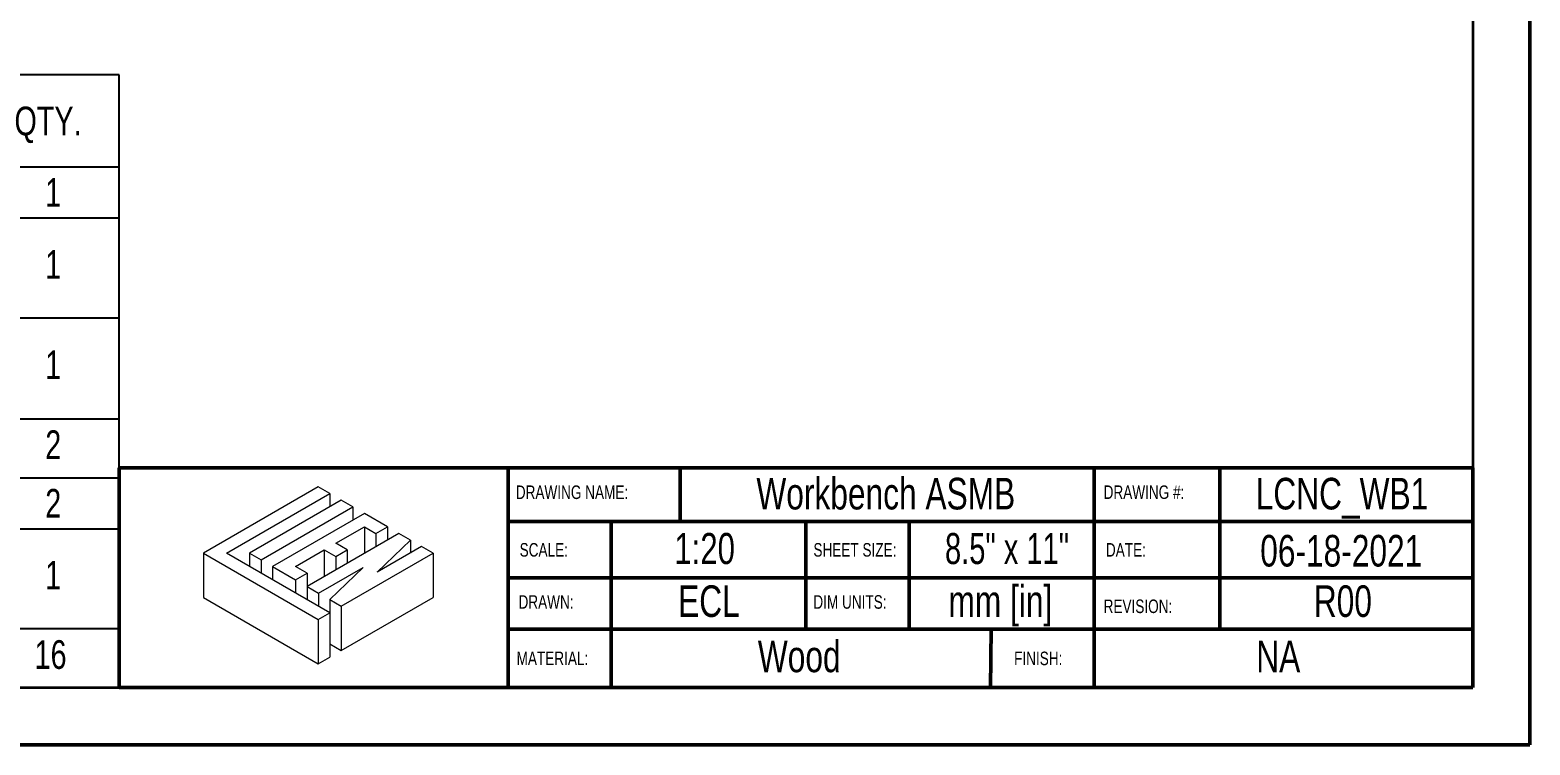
# Model space of a CAD drawing. Header units: millimetres. Extents: x 0 to 279, y 0 to 216.
# Drawn here: x 113.2 to 279.4, y 0 to 79.2 of the extents above; entities that cross this region are included whole.
import ezdxf

# ---------------------------------------------------------------- set-up
doc = ezdxf.new("R2010")
doc.units = ezdxf.units.MM
for name, color, linetype in [('PAGE_BORDER', 7, 'Continuous'), ('TITLE_BLOCK_BORDER', 7, 'Continuous'), ('TITLE_BLOCK_TEXT', 8, 'Continuous')]:
    doc.layers.add(name, color=color, linetype=linetype)
doc.styles.add('SLDTEXTSTYLE0', font='TXT', dxfattribs={"width": 0.75})
doc.styles.add('SLDTEXTSTYLE1', font='TXT', dxfattribs={"width": 0.7})

# ---------------------------------------------------------------- blocks, each defined once
blk = doc.blocks.new('Lien3D Logo')
at = {"color": 7, "linetype": 'Continuous', "lineweight": 18}
for p, q in [((10.61, 16.33), (0, 10.21)), ((2.13, 10.21), (11.67, 15.71)), ((11.67, 15.71), (10.61, 16.33)), ((11.67, 15.71), (11.67, 14.49)), ((12.73, 15.1), (4.26, 10.21)), ((5.32, 9.59), (13.8, 14.49)), ((14.86, 13.87), (6.38, 8.98)), ((13.8, 14.49), (12.73, 15.1)), ((13.8, 14.49), (13.8, 13.26)), ((16.99, 12.64), (14.86, 13.87)), ((12.22, 11.12), (14.86, 12.64)), ((14.86, 12.64), (15.93, 12.03)), ((14.86, 12.64), (14.86, 10.19)), ((15.93, 12.03), (16.99, 12.64)), ((16.99, 12.64), (16.99, 11.42)), ((18.05, 12.03), (9.57, 7.13)), ((13.28, 10.5), (12.22, 11.12)), ((15.93, 12.03), (15.93, 10.8)), ((16.04, 8.45), (19.12, 11.42)), ((19.12, 11.42), (18.05, 12.03)), ((19.12, 11.42), (19.12, 10.22)), ((0, 10.21), (0, 6.12)), ((0, 10.21), (10.61, 4.08)), ((11.67, 4.7), (2.13, 10.21)), ((4.26, 10.21), (4.26, 8.98)), ((4.26, 10.21), (5.32, 9.59)), ((8.51, 8.98), (11.15, 10.5)), ((11.15, 10.5), (12.22, 9.89)), ((11.15, 10.5), (11.15, 8.05)), ((12.22, 9.89), (13.28, 10.5)), ((12.22, 9.89), (12.22, 8.66)), ((12.73, 5.31), (21.21, 10.21)), ((13.28, 10.5), (13.28, 9.28)), ((20.15, 10.82), (16.04, 8.45)), ((21.21, 10.21), (20.15, 10.82)), ((21.21, 10.21), (21.21, 6.12)), ((5.32, 9.59), (5.32, 8.36)), ((6.38, 8.98), (8.51, 7.75)), ((6.38, 8.98), (6.38, 7.75)), ((9.57, 8.36), (8.51, 8.98)), ((8.51, 7.75), (9.57, 8.36)), ((9.57, 8.36), (9.57, 7.13)), ((10.64, 6.52), (14.75, 8.89)), ((14.75, 8.89), (11.67, 5.93)), ((8.51, 7.75), (8.51, 6.52)), ((9.57, 7.13), (10.64, 6.52)), ((9.57, 7.13), (9.57, 5.91)), ((0, 6.12), (10.61, 0)), ((10.64, 6.52), (10.64, 5.29)), ((11.67, 5.93), (12.73, 5.31)), ((11.67, 5.93), (11.67, 4.7)), ((12.73, 1.23), (21.21, 6.12)), ((10.61, 4.08), (11.67, 4.7)), ((11.67, 4.7), (11.67, 0.61)), ((12.73, 5.31), (12.73, 1.23)), ((10.61, 4.08), (10.61, 0)), ((11.67, 1.84), (12.73, 1.23)), ((10.61, 0), (11.67, 0.61))]:
    blk.add_line(p, q, dxfattribs=at)
blk = doc.blocks.new('SW_TABLEANNOTATION_0')
at = {"layer": 'TITLE_BLOCK_BORDER', "color": 0}
for p, q in [((0, 0), (0, -67.85)), ((116.68, 0), (0, 0)), ((15.5, 0), (15.5, -10.19)), ((57.98, 0), (57.98, -10.19)), ((102.66, 0), (102.66, -10.19)), ((116.68, -67.85), (116.68, 0)), ((0, -10.19), (116.68, -10.19)), ((15.5, -10.19), (15.5, -67.85)), ((57.98, -10.19), (57.98, -67.85)), ((102.66, -10.19), (102.66, -67.85)), ((0, -15.85), (116.68, -15.85)), ((0, -26.9), (116.68, -26.9)), ((0, -38.08), (116.68, -38.08)), ((0, -44.61), (116.68, -44.61)), ((0, -50.27), (116.68, -50.27)), ((0, -61.32), (116.68, -61.32)), ((0, -67.85), (116.68, -67.85))]:
    blk.add_line(p, q, dxfattribs=at)
at = {"layer": 'TITLE_BLOCK_BORDER', "color": 0, "attachment_point": 1, "style": 'SLDTEXTSTYLE0'}
for s, insert, char_height in [('ITEM', (3.29, -1.4), 3.175), ('PART NUMBER', (22.62, -3.52), 3.175), ('DESCRIPTION', (67.03, -3.52), 3.175), ('QTY.', (105.09, -3.52), 3.175), ('NO.', (3.76, -5.63), 3.175), ('1', (6.58, -11.44), 3.17), ('2x4 Frame', (16, -11.44), 3.175), ('Lumber Frame', (65.56, -11.44), 3.175), ('1', (108.5, -11.44), 3.17), ('Workbench Lower', (16, -17.28), 3.175), ('2', (6.58, -19.4), 3.17), ('3/4" Plywood or MDF', (59.28, -19.4), 3.175), ('1', (108.5, -19.4), 3.17), ('Shelf', (16, -21.52), 3.175), ('3/4" Plywood or', (62.77, -27.98), 3.5), ('3', (6.58, -30.52), 3.17), ('Workbench Top', (16, -30.52), 3.175), ('1', (108.5, -30.52), 3.17), ('MDF', (75.31, -32.51), 3.5), ('4', (6.58, -39.37), 3.17), ('2406T34', (16, -39.37), 3.175), ('Ridged Caster', (65.62, -39.37), 3.175), ('2', (108.5, -39.37), 3.17), ('5', (6.58, -45.86), 3.17), ('2406T29', (16, -45.86), 3.175), ('Swivel Caster', (66.81, -45.86), 3.175), ('2', (108.5, -45.86), 3.17), ('3/4" Plywood or', (62.77, -51.29), 3.5), ('6', (6.58, -53.82), 3.17), ('Shelf Back Panel', (16, -53.82), 3.175), ('1', (108.5, -53.82), 3.17), ('MDF', (75.31, -55.81), 3.5), ('7', (6.58, -62.61), 3.17), ('92351A544', (16, -62.61), 3.175), ('1/4" x 1-1/4"L Lag', (62.99, -62.61), 3.175), ('16', (107.32, -62.61), 3.175)]:
    blk.add_mtext(s, dxfattribs=dict(at, insert=insert, char_height=char_height))

msp = doc.modelspace()

# ---------------------------------------------------------------- linework, layer by layer
at = {"color": 7, "linetype": 'Continuous', "lineweight": 50}
for p, q in [((279.4, 0), (279.4, 215.9)), ((0, 0), (279.4, 0))]:
    msp.add_line(p, q, dxfattribs=at)
at = {"layer": 'PAGE_BORDER', "lineweight": 35}
for p in [(273.05, 209.55), (6.35, 6.35)]:
    msp.add_line(p, (273.05, 6.35), dxfattribs=at)
at = {"layer": 'TITLE_BLOCK_BORDER', "lineweight": 50}
for p, q in [((123.087, 30.708), (123.087, 6.35)), ((166.18, 30.708), (123.087, 30.708)), ((166.18, 30.708), (166.18, 6.35)), ((273.05, 30.708), (166.18, 30.708)), ((185.238, 30.708), (185.238, 24.778)), ((231.126, 30.708), (231.126, 6.35)), ((245.03, 30.708), (245.03, 12.839)), ((273.05, 30.708), (273.05, 6.35)), ((273.05, 24.733), (166.18, 24.733)), ((177.606, 24.733), (177.606, 6.35)), ((199.16, 24.733), (199.16, 12.839)), ((210.638, 24.733), (210.638, 12.839)), ((273.05, 18.518), (166.18, 18.518)), ((166.36, 12.839), (273.05, 12.839)), ((219.705, 12.839), (219.615, 6.35)), ((166.18, 6.35), (123.087, 6.35)), ((166.18, 6.35), (273.05, 6.35))]:
    msp.add_line(p, q, dxfattribs=at)

# ---------------------------------------------------------------- block references
at = {"layer": 'TITLE_BLOCK_BORDER'}
msp.add_blockref('SW_TABLEANNOTATION_0', (6.412, 74.214), dxfattribs=at)
at = {"layer": 'TITLE_BLOCK_BORDER', "xscale": 1.2, "yscale": 1.2, "zscale": 1.2}
msp.add_blockref('Lien3D Logo', (132.432, 8.997), dxfattribs=at)

# ---------------------------------------------------------------- texts
at = {"layer": 'TITLE_BLOCK_TEXT'}
for s, insert, char_height, attachment_point, style in [('DRAWING NAME:', (167.042, 28.741), 1.5, 1, 'SLDTEXTSTYLE0'), ('Workbench ASMB', (208.033, 29.586), 3.5, 2, 'SLDTEXTSTYLE0'), ('DRAWING #:', (232.164, 28.746), 1.5, 1, 'SLDTEXTSTYLE0'), ('LCNC_WB1', (258.572, 29.586), 3.5, 2, 'SLDTEXTSTYLE0'), ('1:20', (187.963, 23.476), 3.4396, 2, 'SLDTEXTSTYLE0'), ('8.5" x 11"', (221.463, 23.476), 3.4396, 2, 'SLDTEXTSTYLE1'), ('06-18-2021', (258.49, 23.263), 3.5, 2, 'SLDTEXTSTYLE0'), ('SCALE:', (167.467, 22.361), 1.5, 1, 'SLDTEXTSTYLE0'), ('SHEET SIZE:', (200.013, 22.361), 1.5, 1, 'SLDTEXTSTYLE0'), ('DATE:', (232.417, 22.361), 1.5, 1, 'SLDTEXTSTYLE0'), ('ECL', (188.434, 17.681), 3.5, 2, 'SLDTEXTSTYLE0'), ('mm [in]', (220.73, 17.681), 3.5, 2, 'SLDTEXTSTYLE0'), ('R00', (258.671, 17.681), 3.5, 2, 'SLDTEXTSTYLE0'), ('DRAWN:', (167.344, 16.591), 1.5, 1, 'SLDTEXTSTYLE0'), ('DIM UNITS:', (200.008, 16.591), 1.5, 1, 'SLDTEXTSTYLE0'), ('REVISION:', (232.164, 16.111), 1.5, 1, 'SLDTEXTSTYLE0'), ('Wood', (198.44, 11.564), 3.5, 2, 'SLDTEXTSTYLE0'), ('MATERIAL:', (167.131, 10.342), 1.5, 1, 'SLDTEXTSTYLE0'), ('FINISH:', (222.245, 10.342), 1.5, 1, 'SLDTEXTSTYLE0'), ('NA', (251.511, 11.564), 3.5, 2, 'SLDTEXTSTYLE0')]:
    msp.add_mtext(s, dxfattribs=dict(at, insert=insert, char_height=char_height, attachment_point=attachment_point, style=style))

doc.saveas('drawing.dxf')
